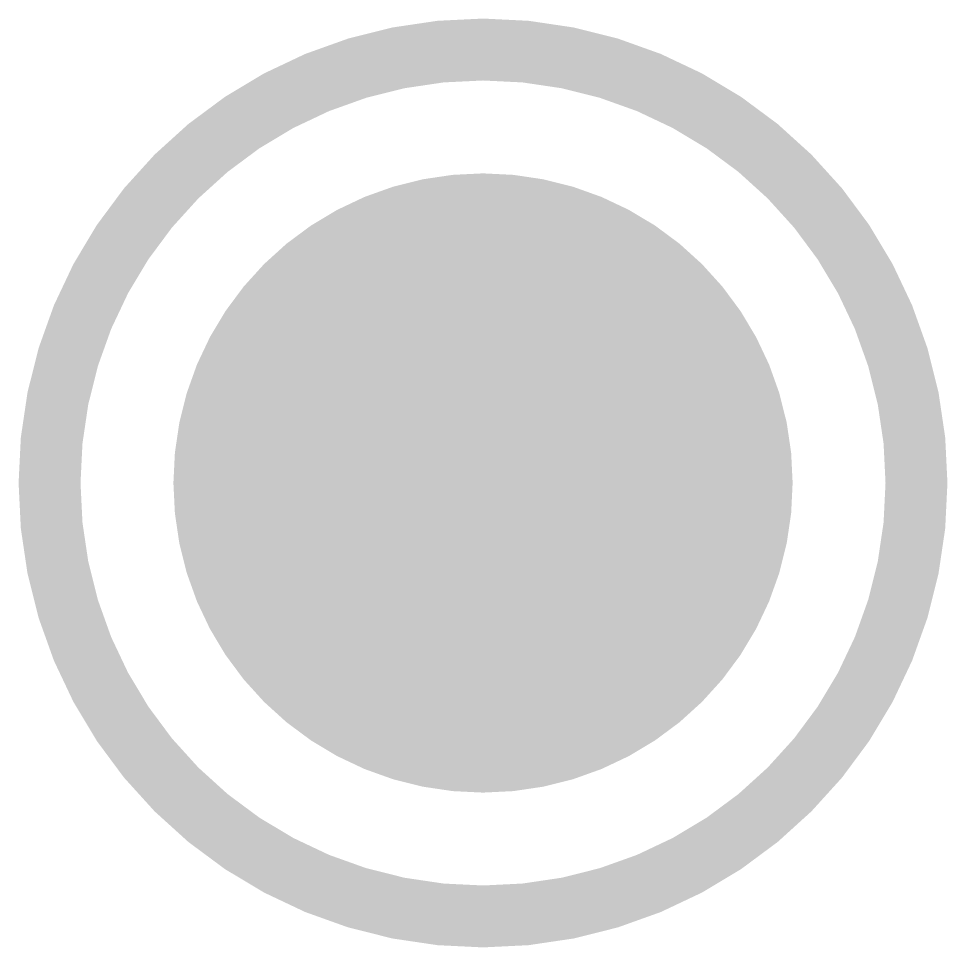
# Model space of a CAD drawing. Header units: inches. Extents: x 4.15 to 5.65, y 5.29 to 6.79.
import ezdxf

# ---------------------------------------------------------------- set-up
doc = ezdxf.new("R2010")
doc.units = ezdxf.units.IN
doc.header["$MEASUREMENT"] = 0

msp = doc.modelspace()

# ---------------------------------------------------------------- linework, layer by layer
for points, const_width in [([(4.2045, 6.0362, 1), (5.6045, 6.0362, 1)], 0.1), ([(4.6545, 6.0362, 1), (5.1545, 6.0362, 1)], 0.5)]:
    msp.add_lwpolyline(points, format="xyb", close=True, dxfattribs=dict(const_width=const_width))

doc.saveas('drawing.dxf')
